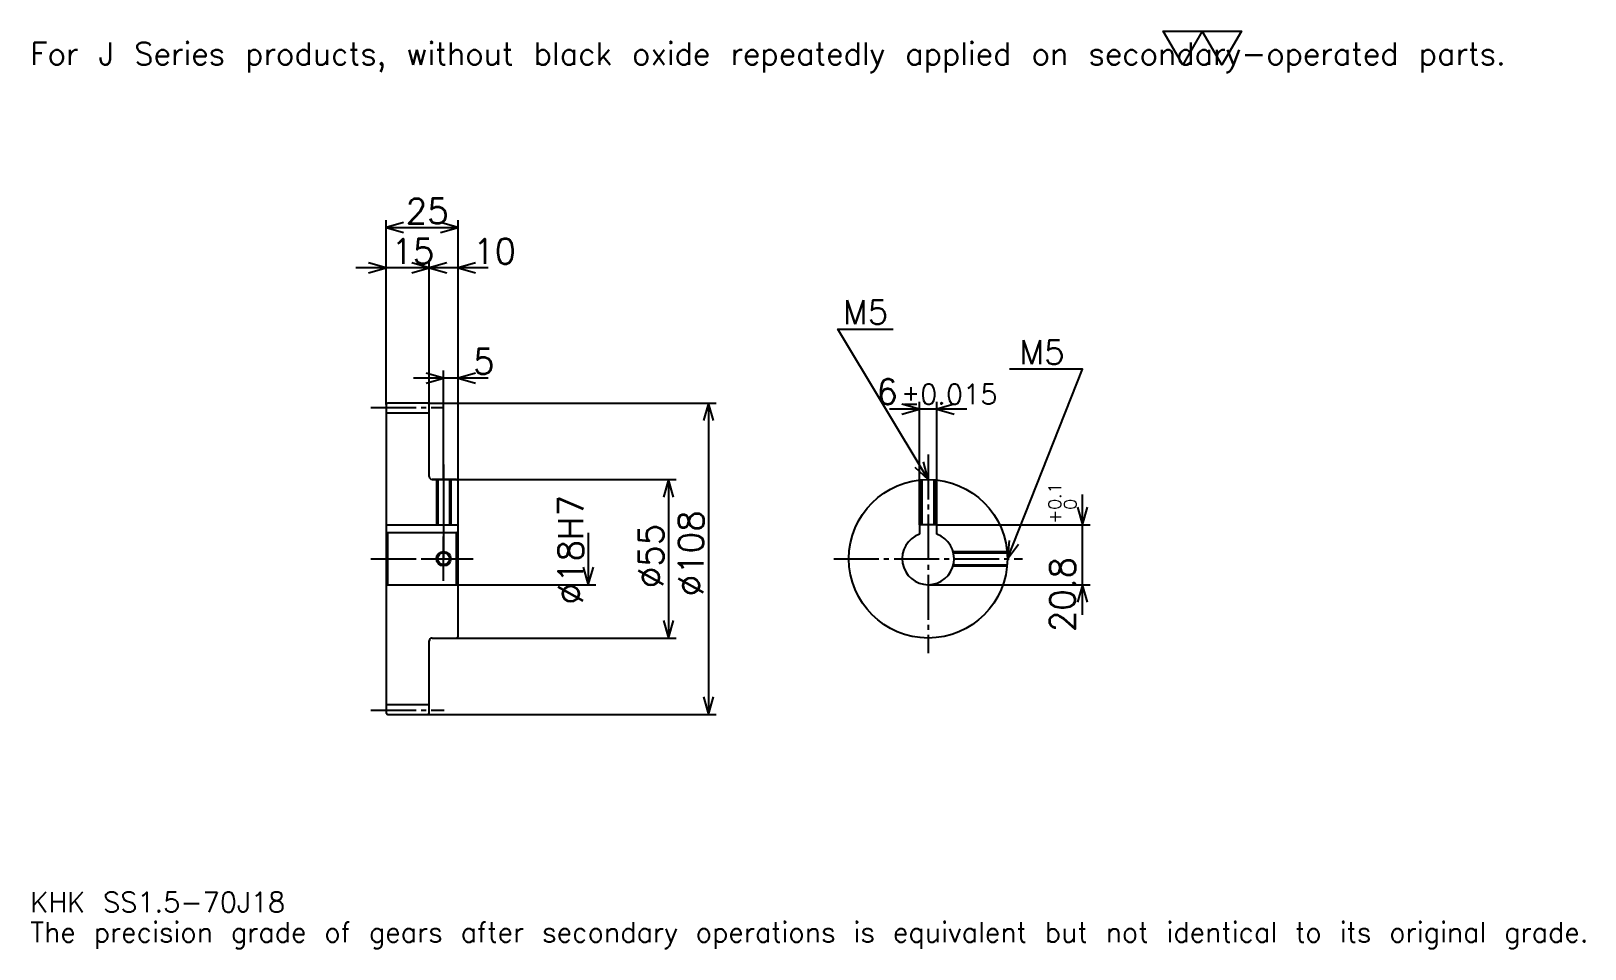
# Model space of a CAD drawing. Extents: x 18 to 557, y 6 to 325.
import ezdxf

# ---------------------------------------------------------------- set-up
doc = ezdxf.new("R2010")
doc.units = 0
doc.linetypes.add('DASHDOT', pattern=[20.869564, 15.652174, -1.73913, 1.73913, -1.73913])
doc.layers.get('0').update_dxf_attribs({"linetype": 'CONTINUOUS'})
doc.layers.add('DASHDOT', color=6, linetype='DASHDOT')
doc.styles.add('KANJI', font='TXT', dxfattribs={"bigfont": 'BIGFONT'})

msp = doc.modelspace()

# ---------------------------------------------------------------- linework, layer by layer
at = {"color": 5}
for p, q in [((140.869568, 195.739136), (140.869568, 259.217407)), ((165.869568, 195.739136), (165.869568, 259.217407)), ((140.869568, 256.608704), (165.869568, 256.608704)), ((166.304352, 242.695648), (130.434784, 242.695648)), ((176.304352, 242.695648), (145.434784, 242.695648)), ((155.869568, 195.739136), (155.869568, 245.304352)), ((160.869568, 195.739136), (160.869568, 207.043488)), ((176.304352, 204.434784), (150.434784, 204.434784)), ((140.869568, 195.239136), (140.869568, 195.739136)), ((155.369568, 195.739136), (165.869568, 195.739136)), ((155.869568, 195.239136), (155.869568, 195.739136)), ((160.869568, 169.239136), (160.869568, 195.739136)), ((160.869568, 169.239136), (160.869568, 195.739136)), ((165.869568, 195.739136), (255.434784, 195.739136)), ((165.869568, 168.739136), (165.869568, 195.739136)), ((252.82608, 195.739136), (252.82608, 87.739136)), ((326.021729, 153.539139), (326.021729, 196.195648)), ((332.021729, 153.539139), (332.021729, 196.195648)), ((342.456543, 193.58696), (315.586975, 193.58696)), ((156.869568, 169.239136), (165.869568, 169.239136)), ((165.869568, 169.239136), (241.521744, 169.239136)), ((238.913055, 169.239136), (238.913055, 114.239136)), ((382.608704, 122.304352), (382.608704, 163.973923)), ((332.021729, 153.539139), (385.217407, 153.539139)), ((211.08696, 150.739136), (211.08696, 132.739136)), ((165.869568, 132.739136), (213.695648, 132.739136)), ((329.021729, 132.739136), (385.217407, 132.739136)), ((156.869568, 114.239136), (165.869568, 114.239136)), ((165.869568, 114.239136), (241.521744, 114.239136)), ((155.369568, 87.739136), (165.869568, 87.739136)), ((165.869568, 87.739136), (255.434784, 87.739136))]:
    msp.add_line(p, q, dxfattribs=at)
at = {"color": 4}
for p, q in [((140.869568, 192.364136), (155.869568, 192.364136)), ((140.869568, 153.539139), (165.869568, 153.539139)), ((165.369568, 150.739136), (165.869568, 151.239136)), ((141.369568, 150.739136), (141.369568, 132.739136)), ((165.369568, 132.739136), (165.869568, 132.239136)), ((140.869568, 91.114136), (155.869568, 91.114136))]:
    msp.add_line(p, q, dxfattribs=at)
at = {"color": 7}
msp.add_lwpolyline([(417.391296, 313.043488), (410.608673, 324.800018), (437.739136, 324.800018), (430.956512, 313.043488), (424.17392, 324.800018), (417.391296, 313.043488)], dxfattribs=at)
at = {"color": 5}
for points in [[(146.956528, 258.347839), (140.869568, 256.608704), (146.956528, 254.869568)], [(159.782608, 254.869568), (165.869568, 256.608704), (159.782608, 258.347839)], [(134.782608, 240.956528), (140.869568, 242.695648), (134.782608, 244.434784)], [(149.782608, 240.956528), (155.869568, 242.695648), (149.782608, 244.434784)], [(161.956528, 244.434784), (155.869568, 242.695648), (161.956528, 240.956528)], [(171.956528, 244.434784), (165.869568, 242.695648), (171.956528, 240.956528)], [(329.021729, 169.239136), (297.717407, 221.413055), (316.847839, 221.413055)], [(154.782608, 202.695648), (160.869568, 204.434784), (154.782608, 206.17392)], [(171.956528, 206.17392), (165.869568, 204.434784), (171.956528, 202.695648)], [(356.521729, 141.739136), (382.608704, 207.5), (357.217407, 207.5)], [(254.565216, 189.652176), (252.82608, 195.739136), (251.08696, 189.652176)], [(319.934784, 191.847824), (326.021729, 193.58696), (319.934784, 195.326096)], [(338.108704, 195.326096), (332.021729, 193.58696), (338.108704, 191.847824)], [(324.398743, 173.563889), (329.021729, 169.239136), (327.381317, 175.353424)], [(240.652176, 163.152176), (238.913055, 169.239136), (237.17392, 163.152176)], [(380.869568, 159.626099), (382.608704, 153.539139), (384.347839, 159.626099)], [(357.149658, 148.038452), (356.521729, 141.739136), (360.382812, 146.755875)], [(209.347839, 138.826096), (211.08696, 132.739136), (212.82608, 138.826096)], [(384.347839, 126.652176), (382.608704, 132.739136), (380.869568, 126.652176)], [(237.17392, 120.326096), (238.913055, 114.239136), (240.652176, 120.326096)], [(251.08696, 93.826096), (252.82608, 87.739136), (254.565216, 93.826096)]]:
    msp.add_lwpolyline(points, dxfattribs=at)
at = {"color": 4}
for points in [[(155.869568, 170.239136), (155.869568, 195.239136), (155.369568, 195.739136), (141.369568, 195.739136), (140.869568, 195.239136), (140.869568, 132.239136)], [(156.869568, 114.239136), (165.369568, 114.239136), (165.869568, 114.739136), (165.869568, 168.739136), (165.369568, 169.239136), (156.869568, 169.239136)], [(158.369568, 169.239136), (158.369568, 153.539139)], [(158.804565, 169.239136), (158.804565, 153.539139)], [(162.93457, 169.239136), (162.93457, 153.539139)], [(163.369568, 169.239136), (163.369568, 153.539139)], [(326.521729, 153.539139), (326.521729, 169.125259)], [(326.956726, 153.539139), (326.956726, 169.161499)], [(331.086731, 153.539139), (331.086731, 169.161499)], [(331.521729, 153.539139), (331.521729, 169.125259)], [(140.869568, 132.239136), (141.369568, 132.739136), (165.369568, 132.739136), (165.369568, 150.739136), (141.369568, 150.739136), (140.869568, 151.239136)], [(332.021729, 150.224411), (332.021729, 153.539139), (326.021729, 153.539139), (326.021729, 150.224411)], [(337.667542, 144.239136), (356.407867, 144.239136)], [(337.781647, 143.804138), (356.444092, 143.804138)], [(337.667542, 139.239136), (356.407867, 139.239136)], [(337.781647, 139.674133), (356.444092, 139.674133)], [(140.869568, 132.239136), (140.869568, 88.239136), (141.369568, 87.739136), (155.369568, 87.739136), (155.869568, 88.239136), (155.869568, 113.239136)]]:
    msp.add_lwpolyline(points, dxfattribs=at)
for centre, radius in [((329.021729, 141.739136), 27.5), ((160.869568, 141.739136), 2.065)]:
    msp.add_circle(centre, radius, dxfattribs=at)
at = {"color": 7}
msp.add_circle((160.869568, 141.739136), 2.5, dxfattribs=at)
at = {"color": 4}
for centre, radius, start, end in [((156.869568, 170.239136), 1, 180, 270), ((329.021729, 141.739136), 9, 109.47122094, 70.52877906), ((156.869568, 113.239136), 1, 90, 180)]:
    msp.add_arc(centre, radius, start, end, dxfattribs=at)
at = {"layer": 'DASHDOT', "color": 7}
for p, q in [((135.652176, 194.239136), (161.08696, 194.239136)), ((329.021729, 177.934784), (329.021729, 109.021744)), ((160.869568, 169.239136), (160.869568, 141.739136)), ((135.652176, 141.739136), (171.08696, 141.739136)), ((296.304352, 141.739136), (361.739136, 141.739136)), ((135.652176, 89.239136), (161.08696, 89.239136))]:
    msp.add_line(p, q, dxfattribs=at)
for points in [[(160.869568, 174.456528), (160.869568, 148.321747)], [(160.869568, 134.021744), (160.869568, 149.456528)], [(153.152176, 141.739136), (168.58696, 141.739136)]]:
    msp.add_lwpolyline(points, dxfattribs=at)

# ---------------------------------------------------------------- texts
at = {"color": 7, "style": 'KANJI'}
for s, height, p in [('For J Series products, without black oxide repeatedly applied on secondary-operated parts.', 7.826087, (17.391304, 313.043488)), ('25', 8.695652, (147.717392, 258)), ('15', 8.695652, (142.717392, 244.08696)), ('10', 8.695652, (171.08696, 244.08696)), ('M5', 8.347826, (299.456543, 223.152176)), ('M5', 8.347826, (360.695679, 209.239136)), ('5', 8.695652, (171.08696, 205.826096)), ('6', 8.695652, (311.072205, 195.326096)), ('%%p0.015', 6.956522, (319.67981, 195.326096)), ('KHK SS1.5-70J18', 6.956522, (17.391304, 19.130434)), ('The precision grade of gears after secondary operations is equivalent but not identical to its original grade.', 6.956522, (17.391304, 8.695652))]:
    msp.add_text(s, height=height, dxfattribs=at).set_placement(p)
for s, height, p in [('%%c18H7', 8.695652, (209.347839, 125.869568)), ('0.1', 4.347826, (375.130432, 158.772507)), ('0', 4.347826, (380.521729, 158.772507)), ('%%c108', 8.695652, (251.08696, 128.695648)), ('+', 4.347826, (375.130432, 153.902939)), ('%%c55', 8.695652, (237.17392, 131.521744)), ('20.8', 8.695652, (380, 116.264717))]:
    msp.add_text(s, height=height, rotation=90, dxfattribs=at).set_placement(p)

doc.saveas('drawing.dxf')
